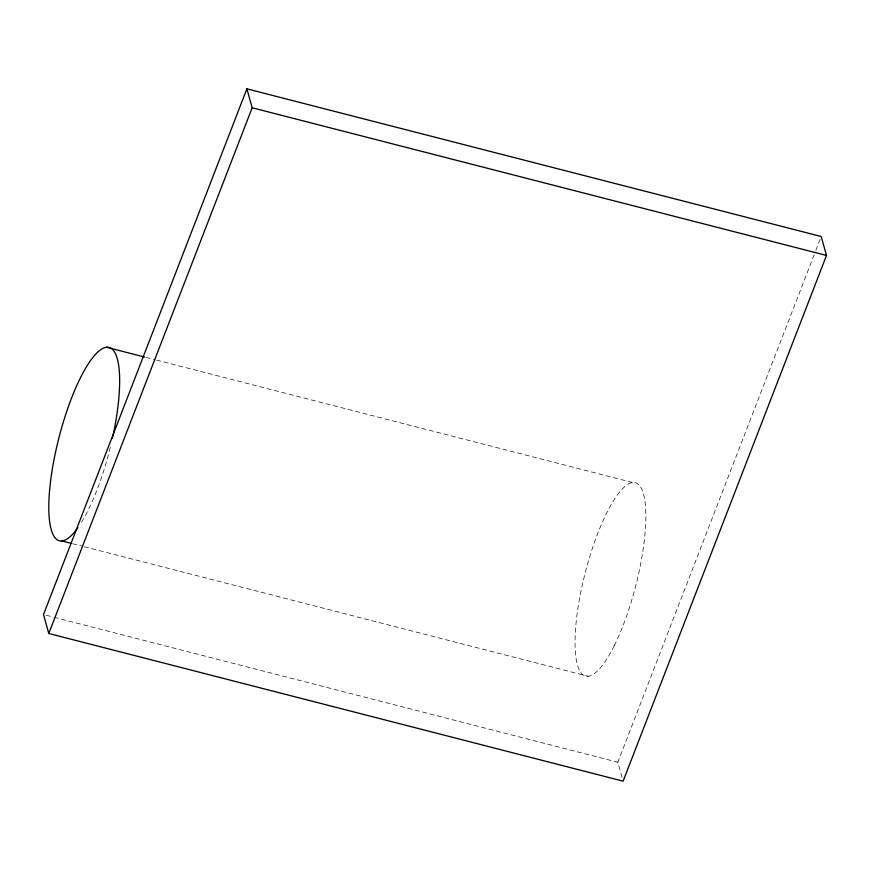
<?xml version="1.0" encoding="UTF-8"?>
<svg xmlns="http://www.w3.org/2000/svg" width="870" height="870" viewBox="0 0 870 870"><rect width="100%" height="100%" fill="white"/><g stroke="black" fill="none" stroke-linecap="round" stroke-linejoin="round"><path stroke-width="0.65" stroke-dasharray="4.35 3.26" d="M622.05 777.378L617.82 762.229L815.331 251.713M815.821 250.451L820.725 237.782M145.953 357.385L155.165 359.756M156.469 360.093L632.697 482.546M72.514 543.706L83.041 546.414M84.357 546.751L588.207 676.305M46.132 615.231L52.7 616.917M54.016 617.265L617.82 762.229M110.327 447.321A99.865 26.078 -75.6 0 1 81.388 522.424M614.231 645.736A99.865 26.078 -75.6 0 0 639.08 485.036A99.865 26.078 -75.6 0 0 578.039 607.51A99.865 26.078 -75.6 0 0 614.231 645.736"/><path stroke-width="1.3" d="M246.895 88.838L43.5 614.557L48.785 633.49L623.105 781.162L826.5 255.443L821.215 236.509L246.895 88.838L252.18 107.771L48.785 633.49M252.18 107.771L826.5 255.443M106.488 347.239L144.637 357.048M61.987 540.999L71.199 543.369M77.941 527.644A99.865 26.078 -75.6 0 1 50.775 479.577A99.865 26.078 -75.6 0 1 101.029 349.457A99.865 26.078 -75.6 0 1 112.426 438.36"/></g></svg>
